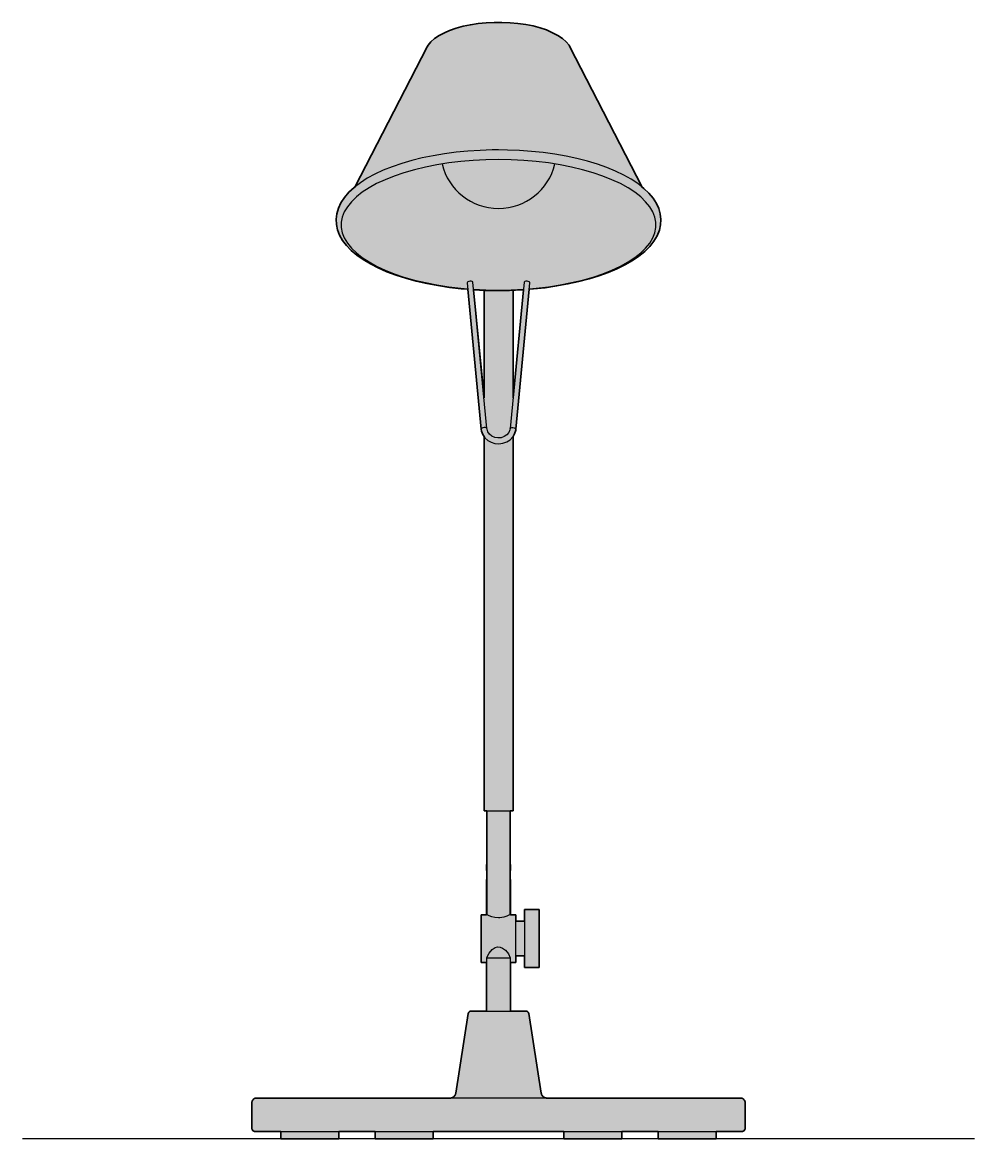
# Model space of a CAD drawing. Header units: millimetres. Extents: x 0 to 850, y -409 to 385.
# Drawn here: x 521.3 to 849.6, y 0 to 384.9 of the extents above; entities that cross this region are included whole.
import ezdxf

# ---------------------------------------------------------------- set-up
doc = ezdxf.new("R2010")
doc.units = ezdxf.units.MM
doc.layers.add('Blocks', color=7, linetype='Continuous')
doc.layers.add('Blocks$Fill', color=7, linetype='Continuous', true_color=0xffffff)
for name, color, linetype, lineweight, true_color in [('Blocks$Inner', 7, 'Continuous', 25, 0x007f00), ('Blocks$Outline', 7, 'Continuous', 35, 0xff3f3f), ('Groud', 7, 'Continuous', 25, 0x243775)]:
    doc.layers.add(name, color=color, linetype=linetype, lineweight=lineweight, true_color=true_color)

# ---------------------------------------------------------------- blocks, each defined once
blk = doc.blocks.new('Tolomeo Micro Table lamp Front')
at = {"layer": 'Blocks$Fill'}
h = blk.add_hatch(color=256, dxfattribs=at)
h.paths.add_polyline_path([(153.55, 292.87), (147.23, 293.53), (143.28, 294.13), (139.45, 294.85), (135.75, 295.7), (132.21, 296.66), (128.85, 297.73), (125.68, 298.92), (122.72, 300.21), (119.99, 301.6), (117.5, 303.08), (115.29, 304.64), (113.35, 306.29), (111.72, 307.99), (110.39, 309.73), (109.37, 311.52), (108.66, 313.33), (108.26, 315.18), (108.16, 317.05), (108.39, 318.94), (108.95, 320.84), (109.85, 322.72), (111.07, 324.55), (112.61, 326.32), (114.44, 328.01), (114.59, 328.12), (139.51, 376.47), (139.85, 377.04), (140.8, 378.21), (142.09, 379.33), (143.68, 380.37), (145.56, 381.33), (147.3, 382.05), (149.56, 382.95), (151.94, 383.58), (154.48, 384.1), (157.14, 384.49), (159.88, 384.76), (162.68, 384.9), (164.16, 384.91), (168.12, 384.78), (170.87, 384.53), (173.54, 384.15), (176.1, 383.65), (178.51, 383.02), (180.74, 382.29), (182.1, 381.62), (182.75, 381.33), (184.63, 380.37), (186.23, 379.33), (187.51, 378.21), (188.47, 377.04), (188.8, 376.47), (213.74, 328.09), (214.28, 327.67), (216.02, 325.99), (217.47, 324.26), (218.6, 322.49), (219.42, 320.68), (219.94, 318.85), (220.15, 316.98), (220.05, 315.1), (219.61, 313.2), (218.84, 311.32), (217.74, 309.46), (216.32, 307.67), (214.59, 305.95), (212.58, 304.3), (210.3, 302.75), (207.76, 301.29), (204.98, 299.92), (201.99, 298.66), (198.78, 297.5), (195.38, 296.45), (191.81, 295.51), (188.09, 294.69), (184.23, 294), (180.27, 293.42), (176.21, 292.98), (174.77, 292.87), (170.13, 244.67), (170.09, 244.32), (169.72, 243.08), (169.16, 242.13), (169.16, 113), (169, 113), (168.16, 113), (168.16, 94.7), (168.25, 94.35), (168.24, 94.28), (168.25, 94.21), (168.26, 94.08), (168.26, 92.66), (168.16, 92.03), (168.16, 89.81), (168.23, 89.47), (168.26, 89.13), (168.26, 77.2), (170.16, 77.2), (170.16, 75), (173.16, 75), (173.16, 79), (178.16, 79), (178.16, 59), (173.16, 59), (173.16, 63), (170.16, 63), (170.16, 60.8), (168.26, 60.8), (168.26, 44), (173.6, 44), (173.62, 44), (173.65, 44), (173.67, 44), (173.69, 44), (173.71, 43.99), (173.73, 43.99), (173.75, 43.99), (173.77, 43.99), (173.79, 43.98), (173.81, 43.98), (173.83, 43.97), (173.86, 43.97), (173.88, 43.96), (173.9, 43.96), (173.92, 43.95), (173.94, 43.94), (173.96, 43.93), (173.98, 43.93), (174, 43.92), (174.02, 43.91), (174.04, 43.9), (174.06, 43.89), (174.08, 43.88), (174.1, 43.87), (174.12, 43.85), (174.14, 43.84), (174.16, 43.83), (174.18, 43.82), (174.2, 43.8), (174.22, 43.79), (174.24, 43.77), (174.25, 43.76), (174.27, 43.74), (174.29, 43.73), (174.31, 43.71), (174.32, 43.7), (174.34, 43.68), (174.35, 43.66), (174.37, 43.65), (174.38, 43.63), (174.4, 43.61), (174.41, 43.59), (174.42, 43.57), (174.44, 43.55), (174.45, 43.54), (174.46, 43.52), (174.47, 43.5), (174.48, 43.48), (174.49, 43.46), (174.5, 43.44), (174.51, 43.42), (174.52, 43.4), (174.53, 43.38), (174.54, 43.36), (174.55, 43.34), (174.55, 43.32), (174.56, 43.3), (174.57, 43.28), (174.57, 43.26), (174.58, 43.24), (174.58, 43.22), (174.59, 43.2), (174.59, 43.17), (174.59, 43.15), (178.89, 15.69), (178.9, 15.65), (178.91, 15.61), (178.92, 15.57), (178.93, 15.53), (178.94, 15.49), (178.95, 15.45), (178.96, 15.41), (178.97, 15.37), (178.99, 15.33), (179, 15.28), (179.02, 15.24), (179.03, 15.2), (179.05, 15.16), (179.07, 15.12), (179.09, 15.08), (179.11, 15.05), (179.13, 15.01), (179.16, 14.97), (179.18, 14.93), (179.2, 14.89), (179.23, 14.85), (179.26, 14.82), (179.28, 14.78), (179.31, 14.74), (179.34, 14.71), (179.37, 14.67), (179.4, 14.64), (179.43, 14.61), (179.47, 14.57), (179.5, 14.54), (179.53, 14.51), (179.57, 14.48), (179.6, 14.45), (179.64, 14.42), (179.68, 14.39), (179.71, 14.37), (179.75, 14.34), (179.79, 14.32), (179.83, 14.29), (179.87, 14.27), (179.91, 14.25), (179.95, 14.22), (179.99, 14.2), (180.03, 14.18), (180.07, 14.17), (180.11, 14.15), (180.16, 14.13), (180.2, 14.12), (180.24, 14.1), (180.28, 14.09), (180.32, 14.08), (180.37, 14.06), (180.41, 14.05), (180.45, 14.04), (180.49, 14.04), (180.54, 14.03), (180.58, 14.02), (180.62, 14.02), (180.66, 14.01), (180.7, 14.01), (180.75, 14), (180.79, 14), (180.83, 14), (180.87, 14), (247.66, 14), (247.69, 14), (247.72, 14), (247.76, 14), (247.79, 13.99), (247.83, 13.99), (247.86, 13.99), (247.9, 13.98), (247.93, 13.97), (247.97, 13.97), (248, 13.96), (248.04, 13.95), (248.07, 13.94), (248.11, 13.93), (248.14, 13.92), (248.18, 13.91), (248.21, 13.89), (248.24, 13.88), (248.28, 13.87), (248.31, 13.85), (248.35, 13.83), (248.38, 13.81), (248.41, 13.8), (248.45, 13.78), (248.48, 13.76), (248.51, 13.73), (248.54, 13.71), (248.57, 13.69), (248.6, 13.66), (248.63, 13.64), (248.66, 13.61), (248.69, 13.59), (248.72, 13.56), (248.75, 13.53), (248.77, 13.5), (248.8, 13.48), (248.82, 13.45), (248.85, 13.42), (248.87, 13.38), (248.89, 13.35), (248.91, 13.32), (248.93, 13.29), (248.95, 13.26), (248.97, 13.22), (248.99, 13.19), (249.01, 13.16), (249.02, 13.12), (249.04, 13.09), (249.05, 13.05), (249.07, 13.02), (249.08, 12.98), (249.09, 12.95), (249.1, 12.91), (249.11, 12.88), (249.12, 12.84), (249.13, 12.81), (249.13, 12.77), (249.14, 12.74), (249.14, 12.7), (249.15, 12.67), (249.15, 12.63), (249.15, 12.6), (249.16, 12.57), (249.16, 12.53), (249.16, 12.5), (249.16, 3.5), (249.16, 3.48), (249.16, 3.46), (249.16, 3.43), (249.15, 3.41), (249.15, 3.39), (249.15, 3.36), (249.15, 3.34), (249.14, 3.32), (249.14, 3.29), (249.13, 3.27), (249.13, 3.25), (249.12, 3.22), (249.11, 3.2), (249.1, 3.18), (249.1, 3.16), (249.09, 3.13), (249.08, 3.11), (249.07, 3.09), (249.06, 3.06), (249.05, 3.04), (249.03, 3.02), (249.02, 3), (249.01, 2.97), (248.99, 2.95), (248.98, 2.93), (248.97, 2.91), (248.95, 2.89), (248.93, 2.87), (248.92, 2.85), (248.9, 2.83), (248.88, 2.81), (248.86, 2.79), (248.85, 2.77), (248.83, 2.76), (248.81, 2.74), (248.79, 2.72), (248.77, 2.71), (248.75, 2.69), (248.73, 2.68), (248.71, 2.66), (248.68, 2.65), (248.66, 2.64), (248.64, 2.62), (248.62, 2.61), (248.59, 2.6), (248.57, 2.59), (248.55, 2.58), (248.53, 2.57), (248.5, 2.56), (248.48, 2.55), (248.46, 2.55), (248.43, 2.54), (248.41, 2.53), (248.39, 2.53), (248.36, 2.52), (248.34, 2.52), (248.32, 2.51), (248.29, 2.51), (248.27, 2.51), (248.25, 2.5), (248.22, 2.5), (248.2, 2.5), (248.18, 2.5), (248.16, 2.5), (239.16, 2.5), (239.16, 0), (229.16, 0), (219.16, 0), (219.16, 2.5), (206.66, 2.5), (206.66, 0), (196.66, 0), (186.66, 0), (186.66, 2.5), (164.16, 2.5), (141.66, 2.5), (141.66, 0), (131.66, 0), (121.66, 0), (121.66, 2.5), (109.16, 2.5), (109.16, 0), (99.16, 0), (89.16, 0), (89.16, 2.5), (80.16, 2.5), (80.14, 2.5), (80.11, 2.5), (80.09, 2.5), (80.07, 2.5), (80.05, 2.51), (80.02, 2.51), (80, 2.51), (79.98, 2.52), (79.95, 2.52), (79.93, 2.53), (79.91, 2.53), (79.88, 2.54), (79.86, 2.55), (79.84, 2.55), (79.81, 2.56), (79.79, 2.57), (79.77, 2.58), (79.74, 2.59), (79.72, 2.6), (79.7, 2.61), (79.68, 2.62), (79.65, 2.64), (79.63, 2.65), (79.61, 2.66), (79.59, 2.68), (79.57, 2.69), (79.55, 2.71), (79.53, 2.72), (79.51, 2.74), (79.49, 2.76), (79.47, 2.77), (79.45, 2.79), (79.43, 2.81), (79.42, 2.83), (79.4, 2.85), (79.38, 2.87), (79.37, 2.89), (79.35, 2.91), (79.34, 2.93), (79.32, 2.95), (79.31, 2.97), (79.29, 3), (79.28, 3.02), (79.27, 3.04), (79.26, 3.06), (79.25, 3.09), (79.24, 3.11), (79.23, 3.13), (79.22, 3.16), (79.21, 3.18), (79.2, 3.2), (79.2, 3.22), (79.19, 3.25), (79.18, 3.27), (79.18, 3.29), (79.17, 3.32), (79.17, 3.34), (79.17, 3.36), (79.16, 3.39), (79.16, 3.41), (79.16, 3.43), (79.16, 3.46), (79.16, 3.48), (79.16, 3.5), (79.16, 12.5), (79.16, 12.53), (79.16, 12.57), (79.16, 12.6), (79.16, 12.63), (79.17, 12.67), (79.17, 12.7), (79.18, 12.74), (79.18, 12.77), (79.19, 12.81), (79.2, 12.84), (79.21, 12.88), (79.22, 12.91), (79.23, 12.95), (79.24, 12.98), (79.25, 13.02), (79.26, 13.05), (79.28, 13.09), (79.29, 13.12), (79.31, 13.16), (79.33, 13.19), (79.34, 13.22), (79.36, 13.26), (79.38, 13.29), (79.4, 13.32), (79.42, 13.35), (79.45, 13.38), (79.47, 13.42), (79.49, 13.45), (79.52, 13.48), (79.54, 13.5), (79.57, 13.53), (79.6, 13.56), (79.62, 13.59), (79.65, 13.61), (79.68, 13.64), (79.71, 13.66), (79.74, 13.69), (79.77, 13.71), (79.81, 13.73), (79.84, 13.76), (79.87, 13.78), (79.9, 13.8), (79.94, 13.81), (79.97, 13.83), (80, 13.85), (80.04, 13.87), (80.07, 13.88), (80.11, 13.89), (80.14, 13.91), (80.18, 13.92), (80.21, 13.93), (80.25, 13.94), (80.28, 13.95), (80.32, 13.96), (80.35, 13.97), (80.38, 13.97), (80.42, 13.98), (80.45, 13.99), (80.49, 13.99), (80.52, 13.99), (80.56, 14), (80.59, 14), (80.62, 14), (80.66, 14), (147.45, 14), (147.49, 14), (147.53, 14), (147.57, 14), (147.61, 14.01), (147.65, 14.01), (147.7, 14.02), (147.74, 14.02), (147.78, 14.03), (147.82, 14.04), (147.86, 14.04), (147.91, 14.05), (147.95, 14.06), (147.99, 14.08), (148.03, 14.09), (148.08, 14.1), (148.12, 14.12), (148.16, 14.13), (148.2, 14.15), (148.24, 14.17), (148.28, 14.18), (148.33, 14.2), (148.37, 14.22), (148.41, 14.25), (148.45, 14.27), (148.49, 14.29), (148.52, 14.32), (148.56, 14.34), (148.6, 14.37), (148.64, 14.39), (148.68, 14.42), (148.71, 14.45), (148.75, 14.48), (148.78, 14.51), (148.82, 14.54), (148.85, 14.57), (148.88, 14.61), (148.91, 14.64), (148.94, 14.67), (148.97, 14.71), (149, 14.74), (149.03, 14.78), (149.06, 14.82), (149.09, 14.85), (149.11, 14.89), (149.14, 14.93), (149.16, 14.97), (149.18, 15.01), (149.2, 15.05), (149.22, 15.08), (149.24, 15.12), (149.26, 15.16), (149.28, 15.2), (149.3, 15.24), (149.31, 15.28), (149.33, 15.33), (149.34, 15.37), (149.36, 15.41), (149.37, 15.45), (149.38, 15.49), (149.39, 15.53), (149.4, 15.57), (149.41, 15.61), (149.42, 15.65), (149.42, 15.69), (153.72, 43.15), (153.73, 43.17), (153.73, 43.2), (153.73, 43.22), (153.74, 43.24), (153.74, 43.26), (153.75, 43.28), (153.76, 43.3), (153.76, 43.32), (153.77, 43.34), (153.78, 43.36), (153.79, 43.38), (153.79, 43.4), (153.8, 43.42), (153.81, 43.44), (153.82, 43.46), (153.83, 43.48), (153.84, 43.5), (153.85, 43.52), (153.87, 43.54), (153.88, 43.55), (153.89, 43.57), (153.91, 43.59), (153.92, 43.61), (153.93, 43.63), (153.95, 43.65), (153.96, 43.66), (153.98, 43.68), (153.99, 43.7), (154.01, 43.71), (154.03, 43.73), (154.04, 43.74), (154.06, 43.76), (154.08, 43.77), (154.1, 43.79), (154.12, 43.8), (154.13, 43.82), (154.15, 43.83), (154.17, 43.84), (154.19, 43.85), (154.21, 43.87), (154.23, 43.88), (154.25, 43.89), (154.27, 43.9), (154.29, 43.91), (154.31, 43.92), (154.33, 43.93), (154.35, 43.93), (154.38, 43.94), (154.4, 43.95), (154.42, 43.96), (154.44, 43.96), (154.46, 43.97), (154.48, 43.97), (154.5, 43.98), (154.52, 43.98), (154.54, 43.99), (154.57, 43.99), (154.59, 43.99), (154.61, 43.99), (154.63, 44), (154.65, 44), (154.67, 44), (154.69, 44), (154.71, 44), (160.06, 44), (160.06, 60.8), (158.16, 60.8), (158.16, 77.2), (160.06, 77.2), (160.06, 89.13), (160.09, 89.53), (160.16, 89.84), (160.16, 92.03), (160.06, 92.66), (160.06, 94.08), (160.06, 94.21), (160.06, 94.23), (160.06, 94.25), (160.16, 94.7), (160.16, 113), (159.32, 113), (159.16, 113), (159.16, 242.16), (158.76, 242.74), (158.31, 243.94), (158.18, 244.67), (153.55, 292.87)], flags=0)
h.paths.add_polyline_path([(169.16, 292.53), (169.16, 255.41), (172.74, 292.71)], flags=0)
h.paths.add_polyline_path([(159.16, 292.52), (155.57, 292.7), (159.16, 255.41)], flags=0)
at = {"layer": 'Blocks$Inner'}
for p, q in [((159.16, 292.52), (159.16, 255.41)), ((169.16, 255.41), (169.16, 292.53)), ((160.16, 113), (160.16, 77.18)), ((168.16, 77.17), (168.16, 113)), ((173.16, 75), (170.16, 75)), ((160.06, 61.92), (160.06, 44)), ((168.26, 44), (168.26, 61.93)), ((170.16, 63), (173.16, 63)), ((149.42, 15.69), (153.72, 43.15)), ((174.59, 43.15), (178.89, 15.69)), ((79.16, 12.5), (79.16, 3.5)), ((249.16, 3.5), (249.16, 12.5))]:
    blk.add_line(p, q, dxfattribs=at)
for points in [[(213.74, 328.09), (188.8, 376.47), (188.47, 377.04), (187.51, 378.21), (186.23, 379.33), (184.63, 380.37), (182.75, 381.33), (182.1, 381.62), (180.74, 382.29), (178.51, 383.02), (176.1, 383.65), (173.54, 384.15), (170.87, 384.53), (168.12, 384.78), (165.32, 384.9), (164.16, 384.91), (162.68, 384.9), (159.88, 384.76), (157.14, 384.49), (154.48, 384.1), (151.94, 383.58), (149.56, 382.95), (147.3, 382.05), (145.56, 381.33), (143.68, 380.37), (142.09, 379.33), (140.8, 378.21), (139.85, 377.04), (139.51, 376.47), (114.59, 328.12)], [(174.77, 292.87), (176.21, 292.98), (180.27, 293.42), (184.23, 294), (188.09, 294.69), (191.81, 295.51), (195.38, 296.45), (198.78, 297.5), (201.99, 298.66), (204.98, 299.92), (207.76, 301.29), (210.3, 302.75), (212.58, 304.3), (214.59, 305.95), (216.32, 307.67), (217.74, 309.46), (218.84, 311.32), (219.61, 313.2), (220.05, 315.1), (220.15, 316.98), (219.94, 318.85), (219.42, 320.68), (218.6, 322.49), (217.47, 324.26), (216.02, 325.99), (214.28, 327.67), (212.23, 329.29), (209.92, 330.82), (207.34, 332.27), (204.52, 333.62), (201.48, 334.87), (198.24, 336.02), (194.8, 337.05), (191.2, 337.97), (187.45, 338.77), (183.57, 339.45), (179.59, 340), (175.52, 340.42), (171.38, 340.72), (167.21, 340.88), (164.16, 340.92), (161.95, 340.9), (157.78, 340.76), (153.63, 340.49), (149.55, 340.1), (145.55, 339.57), (141.65, 338.92), (137.88, 338.14), (134.25, 337.25), (130.78, 336.24), (127.5, 335.12), (124.42, 333.9), (121.56, 332.57), (118.93, 331.14), (116.56, 329.62), (114.44, 328.01), (112.61, 326.32), (111.07, 324.55), (109.85, 322.72), (108.95, 320.84), (108.39, 318.94), (108.16, 317.05), (108.26, 315.18), (108.66, 313.33), (109.37, 311.52), (110.39, 309.73), (111.72, 307.99), (113.35, 306.29), (115.29, 304.64), (117.5, 303.08), (119.99, 301.6), (122.72, 300.21), (125.68, 298.92), (128.85, 297.73), (132.21, 296.66), (135.75, 295.7), (139.45, 294.85), (143.28, 294.13), (147.23, 293.53), (151.27, 293.06), (153.55, 292.87)], [(174.78, 293.01), (177.14, 293.23), (181.34, 293.74), (185.42, 294.38), (189.37, 295.16), (193.15, 296.06), (196.75, 297.09), (200.13, 298.24), (203.28, 299.49), (206.18, 300.85), (208.8, 302.3), (211.14, 303.83), (213.17, 305.43), (214.88, 307.1), (216.27, 308.82), (217.31, 310.58), (218.01, 312.36), (218.36, 314.17), (218.36, 315.98), (218.01, 317.79), (217.31, 319.58), (216.27, 321.34), (214.88, 323.05), (213.17, 324.72), (211.14, 326.32), (208.8, 327.86), (206.18, 329.3), (203.28, 330.66), (200.13, 331.92), (196.75, 333.06), (193.15, 334.09), (189.37, 335), (185.42, 335.77), (181.34, 336.42), (177.14, 336.92), (172.86, 337.28), (168.52, 337.5), (164.16, 337.57), (159.79, 337.5), (155.46, 337.28), (151.17, 336.92), (146.98, 336.42), (142.89, 335.77), (138.95, 335), (135.16, 334.09), (131.57, 333.06), (128.18, 331.92), (125.03, 330.66), (122.14, 329.3), (119.51, 327.86), (117.18, 326.32), (115.15, 324.72), (113.43, 323.05), (112.05, 321.34), (111, 319.58), (110.3, 317.79), (109.95, 315.98), (109.95, 314.17), (110.3, 312.36), (111, 310.58), (112.05, 308.82), (113.43, 307.1), (115.15, 305.43), (117.18, 303.83), (119.51, 302.3), (122.14, 300.85), (125.03, 299.49), (128.18, 298.24), (131.57, 297.09), (135.16, 296.06), (138.95, 295.16), (142.89, 294.38), (146.98, 293.74), (151.17, 293.23), (153.53, 293.01)], [(155.56, 292.86), (159.79, 292.65), (164.16, 292.58), (168.52, 292.65), (172.76, 292.86)], [(155.57, 292.7), (159.55, 292.5), (163.73, 292.42), (167.92, 292.47), (172.09, 292.66), (172.74, 292.71)], [(160.17, 244.86), (160.1, 245), (159.88, 245.11), (159.56, 245.18), (159.18, 245.18), (158.8, 245.12), (158.47, 245), (158.26, 244.85), (158.18, 244.67)], [(168.14, 244.86), (168.22, 245), (168.43, 245.11), (168.76, 245.18), (169.14, 245.18), (169.52, 245.12), (169.84, 245), (170.06, 244.85), (170.13, 244.67)], [(159.16, 242.16), (159.16, 113), (159.32, 113), (161.25, 113), (167.06, 113), (169, 113), (169.16, 113), (169.16, 242.13)], [(160.08, 94.05), (160.06, 94.25), (160.16, 94.71), (160.06, 94.21), (160.06, 94.08), (160.06, 92.66), (160.16, 92.03)], [(160.16, 93.1), (160.08, 92.93), (160.06, 92.66), (160.16, 92.66)], [(168.16, 92.03), (168.26, 92.66), (168.26, 94.08), (168.25, 94.21), (168.16, 94.71), (168.25, 94.35), (168.22, 94.07)], [(168.16, 92.66), (168.26, 92.66), (168.23, 92.97), (168.16, 93.13)], [(160.16, 89.84), (160.09, 89.53), (160.06, 89.13), (160.06, 77.2)], [(168.26, 77.2), (168.26, 89.13), (168.23, 89.47), (168.16, 89.81)], [(168.11, 77.17), (167.75, 77.01), (167.05, 76.72), (165.97, 76.38), (164.63, 76.17), (164.16, 76.16), (162.93, 76.26), (161.84, 76.53), (160.91, 76.86), (160.3, 77.13), (160.19, 77.19), (158.16, 77.2), (158.16, 60.8), (160.06, 60.8)], [(168.26, 60.8), (170.16, 60.8), (170.16, 77.2), (168.11, 77.2)], [(160.12, 62.36), (160.24, 62.74), (160.9, 63.98), (161.98, 65.2), (162.98, 65.87), (163.76, 66.11), (164.72, 66.08), (165.59, 65.74), (166.57, 64.99), (167.59, 63.72), (168.2, 62.36)], [(160.09, 61.92), (160.12, 62.36), (168.2, 62.36), (168.21, 61.93)], [(154.71, 44), (164.16, 44), (173.6, 44)], [(247.66, 14), (164.16, 14), (80.66, 14)], [(80.16, 2.5), (164.16, 2.5), (248.16, 2.5)], [(89.16, 2.5), (89.16, 0), (99.16, 0), (109.16, 0), (109.16, 2.5)], [(121.66, 2.5), (121.66, 0), (131.66, 0), (141.66, 0), (141.66, 2.5)], [(186.66, 2.5), (186.66, 0), (196.66, 0), (206.66, 0), (206.66, 2.5)], [(219.16, 2.5), (219.16, 0), (229.16, 0), (239.16, 0), (239.16, 2.5)]]:
    blk.add_lwpolyline(points, dxfattribs=at)
for points in [[(168.14, 244.86), (168.07, 244.41), (167.68, 243.47), (167, 242.67), (166.11, 242.06), (165.06, 241.7), (163.95, 241.62), (162.85, 241.8), (161.87, 242.25), (161.06, 242.92), (160.49, 243.75), (160.2, 244.65), (160.17, 244.86), (155.32, 295.3), (155.25, 295.44), (155.03, 295.56), (154.71, 295.62), (154.33, 295.62), (153.95, 295.56), (153.62, 295.45), (153.41, 295.29), (153.33, 295.11), (158.18, 244.67), (158.31, 243.94), (158.76, 242.74), (159.49, 241.67), (160.47, 240.78), (161.64, 240.12), (162.94, 239.72), (164.32, 239.61), (165.69, 239.79), (166.98, 240.26), (168.12, 240.99), (169.05, 241.95), (169.72, 243.08), (170.09, 244.32), (170.13, 244.67), (174.98, 295.11), (174.91, 295.29), (174.69, 295.45), (174.37, 295.56), (173.99, 295.62), (173.61, 295.62), (173.28, 295.56), (173.07, 295.44), (172.99, 295.3)], [(173.16, 59), (178.16, 59), (178.16, 79), (173.16, 79)]]:
    blk.add_lwpolyline(points, close=True, dxfattribs=at)
for centre, radius, start, end in [((164.16, 340.74), 20, 193.4819, 346.5181), ((147.45, 16), 2, 270, 351.1), ((180.87, 16), 2, 188.9, 270), ((80.66, 12.5), 1.5, 90, 180), ((247.66, 12.5), 1.5, 0, 90), ((80.16, 3.5), 1, 180, 270), ((248.16, 3.5), 1, 270, 360)]:
    blk.add_arc(centre, radius, start, end, dxfattribs=at)
at = {"layer": 'Blocks$Inner', "extrusion": (0, 0, -1)}
for centre, start, end in [((-154.71, 43), 8.9, 90), ((-173.6, 43), 90, 171.1)]:
    blk.add_arc(centre, 1, start, end, dxfattribs=at)
at = {"layer": 'Blocks$Outline'}
for points in [[(147.3, 382.05), (149.56, 382.95), (151.94, 383.58), (154.48, 384.1), (157.14, 384.49), (159.88, 384.76), (162.68, 384.9), (164.16, 384.91)], [(164.16, 384.91), (165.32, 384.9), (168.12, 384.78), (170.87, 384.53), (173.54, 384.15), (176.1, 383.65), (178.51, 383.02), (180.74, 382.29), (182.1, 381.62)], [(139.51, 376.47), (139.85, 377.04), (140.8, 378.21), (142.09, 379.33), (143.68, 380.37), (145.56, 381.33), (147.3, 382.05)], [(182.1, 381.62), (182.75, 381.33), (184.63, 380.37), (186.23, 379.33), (187.51, 378.21), (188.47, 377.04), (188.8, 376.47)], [(114.59, 328.12), (139.51, 376.47)], [(188.8, 376.47), (213.74, 328.09)], [(153.55, 292.87), (151.27, 293.06), (147.23, 293.53), (143.28, 294.13), (139.45, 294.85), (135.75, 295.7), (132.21, 296.66), (128.85, 297.73), (125.68, 298.92), (122.72, 300.21), (119.99, 301.6), (117.5, 303.08), (115.29, 304.64), (113.35, 306.29), (111.72, 307.99), (110.39, 309.73), (109.37, 311.52), (108.66, 313.33), (108.26, 315.18), (108.16, 317.05), (108.39, 318.94), (108.95, 320.84), (109.85, 322.72), (111.07, 324.55), (112.61, 326.32), (114.44, 328.01), (114.59, 328.12)], [(213.74, 328.09), (214.28, 327.67), (216.02, 325.99), (217.47, 324.26), (218.6, 322.49), (219.42, 320.68), (219.94, 318.85), (220.15, 316.98), (220.05, 315.1), (219.61, 313.2), (218.84, 311.32), (217.74, 309.46), (216.32, 307.67), (214.59, 305.95), (212.58, 304.3), (210.3, 302.75), (207.76, 301.29), (204.98, 299.92), (201.99, 298.66), (198.78, 297.5), (195.38, 296.45), (191.81, 295.51), (188.09, 294.69), (184.23, 294), (180.27, 293.42), (176.21, 292.98), (174.77, 292.87)], [(158.18, 244.67), (153.55, 292.87)], [(159.16, 292.52), (155.57, 292.7)], [(155.57, 292.7), (159.16, 255.41)], [(169.16, 255.41), (172.74, 292.71)], [(172.74, 292.71), (172.09, 292.66), (169.16, 292.53)], [(174.77, 292.87), (170.13, 244.67)], [(159.16, 255.41), (159.16, 292.52)], [(169.16, 292.53), (169.16, 255.41)], [(159.16, 242.16), (158.76, 242.74), (158.31, 243.94), (158.18, 244.67)], [(170.13, 244.67), (170.09, 244.32), (169.72, 243.08), (169.16, 242.13)], [(159.16, 113), (159.16, 242.16)], [(169.16, 242.13), (169.16, 113)], [(159.32, 113), (159.16, 113)], [(160.16, 113), (159.32, 113)], [(160.16, 94.7), (160.16, 113)], [(169, 113), (168.16, 113)], [(168.16, 113), (168.16, 94.7)], [(169.16, 113), (169, 113)], [(160.06, 94.23), (160.06, 94.25), (160.16, 94.7)], [(160.06, 94.08), (160.06, 94.21), (160.06, 94.23)], [(160.06, 92.66), (160.06, 94.08)], [(160.16, 92.03), (160.06, 92.66)], [(168.16, 94.7), (168.25, 94.35), (168.24, 94.28)], [(168.26, 92.66), (168.16, 92.03)], [(168.24, 94.28), (168.25, 94.21), (168.26, 94.08)], [(168.26, 94.08), (168.26, 92.66)], [(160.06, 89.13), (160.09, 89.53), (160.16, 89.84)], [(160.06, 77.2), (160.06, 89.13)], [(160.16, 89.84), (160.16, 92.03)], [(168.16, 92.03), (168.16, 89.81)], [(168.16, 89.81), (168.23, 89.47), (168.26, 89.13)], [(168.26, 89.13), (168.26, 77.2)], [(158.16, 60.8), (158.16, 77.2)], [(158.16, 77.2), (160.06, 77.2)], [(168.26, 77.2), (170.16, 77.2)], [(170.16, 77.2), (170.16, 75)], [(173.16, 75), (173.16, 79)], [(173.16, 79), (178.16, 79)], [(178.16, 79), (178.16, 59)], [(170.16, 75), (173.16, 75)], [(173.16, 63), (170.16, 63)], [(170.16, 63), (170.16, 60.8)], [(173.16, 59), (173.16, 63)], [(160.06, 60.8), (158.16, 60.8)], [(160.06, 44), (160.06, 60.8)], [(170.16, 60.8), (168.26, 60.8)], [(168.26, 60.8), (168.26, 44)], [(178.16, 59), (173.16, 59)], [(149.42, 15.69), (153.72, 43.15)], [(154.71, 44), (160.06, 44)], [(168.26, 44), (173.6, 44)], [(174.59, 43.15), (178.89, 15.69)], [(79.16, 3.5), (79.16, 12.5)], [(80.66, 14), (147.45, 14)], [(180.87, 14), (247.66, 14)], [(249.16, 12.5), (249.16, 3.5)], [(89.16, 2.5), (80.16, 2.5)], [(89.16, 0), (89.16, 2.5)], [(99.16, 0), (89.16, 0)], [(109.16, 0), (99.16, 0)], [(121.66, 2.5), (109.16, 2.5)], [(109.16, 2.5), (109.16, 0)], [(121.66, 0), (121.66, 2.5)], [(131.66, 0), (121.66, 0)], [(141.66, 0), (131.66, 0)], [(164.16, 2.5), (141.66, 2.5)], [(141.66, 2.5), (141.66, 0)], [(186.66, 2.5), (164.16, 2.5)], [(186.66, 0), (186.66, 2.5)], [(196.66, 0), (186.66, 0)], [(206.66, 0), (196.66, 0)], [(219.16, 2.5), (206.66, 2.5)], [(206.66, 2.5), (206.66, 0)], [(219.16, 0), (219.16, 2.5)], [(229.16, 0), (219.16, 0)], [(239.16, 0), (229.16, 0)], [(248.16, 2.5), (239.16, 2.5)], [(239.16, 2.5), (239.16, 0)]]:
    blk.add_lwpolyline(points, dxfattribs=at)
for points, weights in [([(153.72, 43.15), (153.86, 44), (154.71, 44)], [1, 0.759838925793, 1]), ([(173.6, 44), (174.46, 44), (174.59, 43.15)], [1, 0.759838925793, 1]), ([(147.45, 14), (149.16, 14), (149.42, 15.69)], [1, 0.759838925793, 1]), ([(178.89, 15.69), (179.16, 14), (180.87, 14)], [1, 0.759838925793, 1]), ([(79.16, 12.5), (79.16, 14), (80.66, 14)], [1, 0.707106781187, 1]), ([(247.66, 14), (249.16, 14), (249.16, 12.5)], [1, 0.707106781187, 1]), ([(80.16, 2.5), (79.16, 2.5), (79.16, 3.5)], [1, 0.707106781187, 1]), ([(249.16, 3.5), (249.16, 2.5), (248.16, 2.5)], [1, 0.707106781187, 1])]:
    blk.add_rational_spline(points, weights, degree=2, dxfattribs=at)

msp = doc.modelspace()

# ---------------------------------------------------------------- linework, layer by layer
at = {"layer": 'Groud'}
msp.add_lwpolyline([(849.6, 0), (521.29, 0)], dxfattribs=at)

# ---------------------------------------------------------------- block references
at = {"layer": 'Blocks'}
msp.add_blockref('Tolomeo Micro Table lamp Front', (521.29, 0), dxfattribs=at)

doc.saveas('drawing.dxf')
